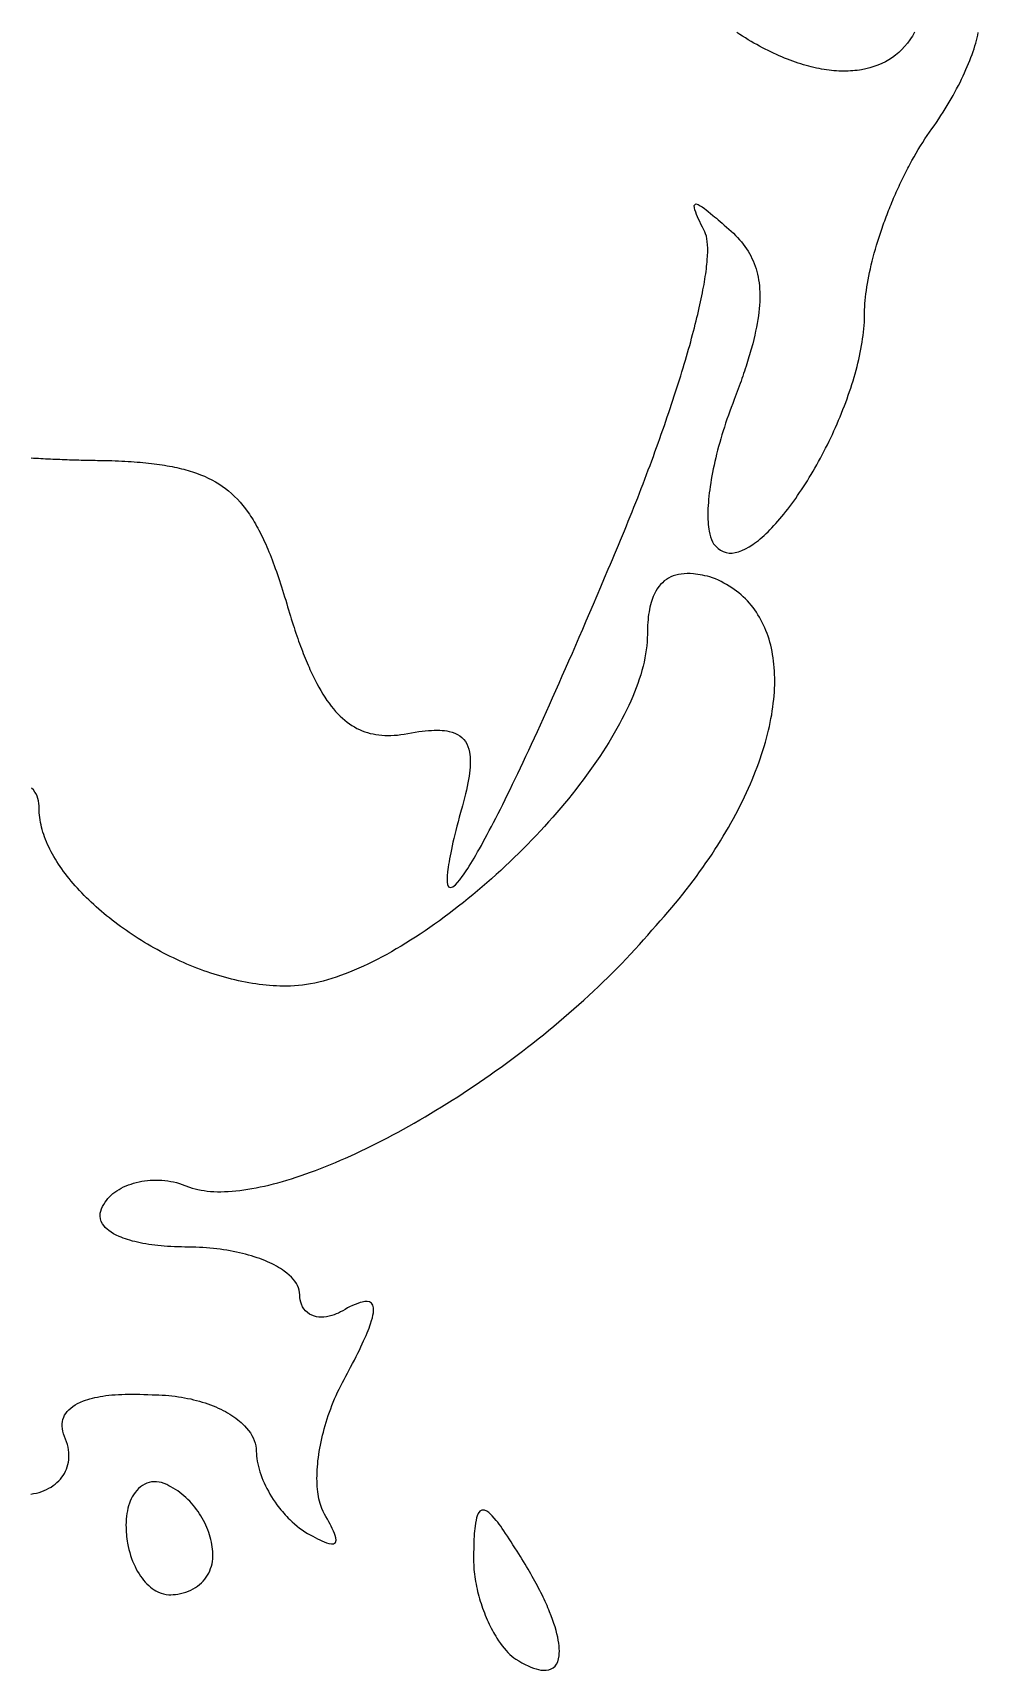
# Model space of a CAD drawing. Header units: metres. Extents: x 11 to 1970, y 60 to 2209.
# Drawn here: x 968.5 to 1186.2, y 1052.6 to 1429.4 of the extents above; entities that cross this region are included whole.
import ezdxf

# ---------------------------------------------------------------- set-up
doc = ezdxf.new("R2010")
doc.units = ezdxf.units.M

msp = doc.modelspace()

# ---------------------------------------------------------------- linework, layer by layer
for points in [[(968.183366, 1331.581526), (968.733824, 1331.548864), (969.284738, 1331.517018), (969.836, 1331.486), (970.387502, 1331.455822), (970.939136, 1331.426496), (971.490794, 1331.398034), (972.042368, 1331.370448), (972.59375, 1331.34375), (973.144832, 1331.317952), (973.695506, 1331.293066), (974.245664, 1331.269104), (974.795198, 1331.246078), (975.344, 1331.224), (975.891962, 1331.202882), (976.438976, 1331.182736), (976.984934, 1331.163574), (977.529728, 1331.145408), (978.07325, 1331.12825), (978.615392, 1331.112112), (979.156046, 1331.097006), (979.695104, 1331.082944), (980.232458, 1331.069938), (980.768, 1331.058), (981.301622, 1331.047142), (981.833216, 1331.037376), (982.362674, 1331.028714), (982.889888, 1331.021168), (983.41475, 1331.01475), (983.937152, 1331.009472), (984.456986, 1331.005346), (984.974144, 1331.002384), (985.488518, 1331.000598), (986, 1331), (986.77432, 1330.968782), (987.53736, 1330.935056), (988.28924, 1330.898714), (989.03008, 1330.859648), (989.76, 1330.81775), (990.47912, 1330.772912), (991.18756, 1330.725026), (991.88544, 1330.673984), (992.57288, 1330.619678), (993.25, 1330.562), (993.91692, 1330.500842), (994.57376, 1330.436096), (995.22064, 1330.367654), (995.85768, 1330.295408), (996.485, 1330.21925), (997.10272, 1330.139072), (997.71096, 1330.054766), (998.30984, 1329.966224), (998.89948, 1329.873338), (999.48, 1329.776), (1000.05152, 1329.674102), (1000.61416, 1329.567536), (1001.16804, 1329.456194), (1001.71328, 1329.339968), (1002.25, 1329.21875), (1002.77832, 1329.092432), (1003.29836, 1328.960906), (1003.81024, 1328.824064), (1004.31408, 1328.681798), (1004.81, 1328.534), (1005.29812, 1328.380562), (1005.77856, 1328.221376), (1006.25144, 1328.056334), (1007.175, 1327.70825), (1008.06976, 1327.335446), (1008.93668, 1326.937058), (1009.77672, 1326.512222), (1010.59084, 1326.060074), (1011.38, 1325.57975), (1012.14516, 1325.070386), (1012.88728, 1324.531118), (1013.60732, 1323.961082), (1014.30624, 1323.359414), (1014.985, 1322.72525), (1015.64456, 1322.057726), (1016.28588, 1321.355978), (1016.90992, 1320.619142), (1017.51764, 1319.846354), (1018.11, 1319.03675), (1018.40072, 1318.617872), (1018.68796, 1318.189466), (1018.97184, 1317.751424), (1019.25248, 1317.303638), (1019.53, 1316.846), (1019.80452, 1316.378402), (1020.07616, 1315.900736), (1020.34504, 1315.412894), (1020.61128, 1314.914768), (1020.875, 1314.40625), (1021.13632, 1313.887232), (1021.39536, 1313.357606), (1021.65224, 1312.817264), (1021.90708, 1312.266098), (1022.16, 1311.704), (1022.41112, 1311.130862), (1022.66056, 1310.546576), (1022.90844, 1309.951034), (1023.15488, 1309.344128), (1023.4, 1308.72575), (1023.64392, 1308.095792), (1023.88676, 1307.454146), (1024.12864, 1306.800704), (1024.36968, 1306.135358), (1024.61, 1305.458), (1024.84972, 1304.768522), (1025.08896, 1304.066816), (1025.32784, 1303.352774), (1025.56648, 1302.626288), (1025.805, 1301.88725), (1026.04352, 1301.135552), (1026.28216, 1300.371086), (1026.52104, 1299.593744), (1026.76028, 1298.803418), (1027, 1298), (1027.210006, 1297.284794), (1027.420048, 1296.579152), (1027.630162, 1295.883038), (1027.840384, 1295.196416), (1028.05075, 1294.51925), (1028.261296, 1293.851504), (1028.472058, 1293.193142), (1028.683072, 1292.544128), (1028.894374, 1291.904426), (1029.106, 1291.274), (1029.317986, 1290.652814), (1029.530368, 1290.040832), (1029.743182, 1289.438018), (1029.956464, 1288.844336), (1030.17025, 1288.25975), (1030.384576, 1287.684224), (1030.599478, 1287.117722), (1030.814992, 1286.560208), (1031.031154, 1286.011646), (1031.248, 1285.472), (1031.465566, 1284.941234), (1031.683888, 1284.419312), (1031.903002, 1283.906198), (1032.122944, 1283.401856), (1032.34375, 1282.90625), (1032.565456, 1282.419344), (1032.788098, 1281.941102), (1033.011712, 1281.471488), (1033.236334, 1281.010466), (1033.462, 1280.558), (1033.916608, 1279.678592), (1034.375824, 1278.832976), (1034.839936, 1278.020864), (1035.309232, 1277.241968), (1035.784, 1276.496), (1036.264528, 1275.782672), (1036.751104, 1275.101696), (1037.244016, 1274.452784), (1037.743552, 1273.835648), (1038.25, 1273.25), (1038.763648, 1272.695552), (1039.284784, 1272.172016), (1039.813696, 1271.679104), (1040.350672, 1271.216528), (1040.896, 1270.784), (1041.449968, 1270.381232), (1042.012864, 1270.007936), (1042.584976, 1269.663824), (1043.166592, 1269.348608), (1043.758, 1269.062), (1044.359488, 1268.803712), (1044.971344, 1268.573456), (1045.593856, 1268.370944), (1046.227312, 1268.195888), (1046.872, 1268.048), (1047.528208, 1267.926992), (1048.196224, 1267.832576), (1048.876336, 1267.764464), (1049.568832, 1267.722368), (1050.274, 1267.706), (1050.992128, 1267.715072), (1051.723504, 1267.749296), (1052.468416, 1267.808384), (1053.227152, 1267.892048), (1054, 1268), (1054.885632, 1268.171552), (1055.742656, 1268.326016), (1056.571264, 1268.463104), (1057.371648, 1268.582528), (1058.144, 1268.684), (1058.888512, 1268.767232), (1059.605376, 1268.831936), (1060.294784, 1268.877824), (1060.956928, 1268.904608), (1061.592, 1268.912), (1062.200192, 1268.899712), (1062.781696, 1268.867456), (1063.336704, 1268.814944), (1063.865408, 1268.741888), (1064.368, 1268.648), (1065.073348, 1268.467478), (1065.721024, 1268.238464), (1066.311676, 1267.959986), (1066.845952, 1267.631072), (1067.3245, 1267.25075), (1067.747968, 1266.818048), (1068.117004, 1266.331994), (1068.432256, 1265.791616), (1068.694372, 1265.195942), (1068.904, 1264.544), (1069.061788, 1263.834818), (1069.1385, 1263.32975), (1069.192652, 1262.798522), (1069.224436, 1262.240846), (1069.234044, 1261.656434), (1069.221668, 1261.044998), (1069.1875, 1260.40625), (1069.131732, 1259.739902), (1069.054556, 1259.045666), (1068.956164, 1258.323254), (1068.836748, 1257.572378), (1068.6965, 1256.79275), (1068.535612, 1255.984082), (1068.354276, 1255.146086), (1068.152684, 1254.278474), (1067.931028, 1253.380958), (1067.6895, 1252.45325), (1067.428292, 1251.495062), (1067.290368, 1251.004448), (1067.147596, 1250.506106), (1067, 1250), (1066.707489, 1248.908284), (1066.429912, 1247.853072), (1066.167203, 1246.834268), (1065.919296, 1245.851776), (1065.686125, 1244.9055), (1065.467624, 1243.995344), (1065.263727, 1243.121212), (1065.074368, 1242.283008), (1064.899481, 1241.480636), (1064.739, 1240.714), (1064.592859, 1239.983004), (1064.460992, 1239.287552), (1064.343333, 1238.627548), (1064.239816, 1238.002896), (1064.150375, 1237.4135), (1064.074944, 1236.859264), (1064.013457, 1236.340092), (1063.932051, 1235.406556), (1063.905629, 1234.612124), (1063.933663, 1233.956028), (1064.015625, 1233.4375), (1064.238528, 1232.915968), (1064.719552, 1232.694912), (1065.215875, 1232.8815), (1065.826408, 1233.367248), (1066.296, 1233.856), (1066.815032, 1234.475792), (1067.382976, 1235.225856), (1067.685125, 1235.6495), (1067.999304, 1236.105424), (1068.325447, 1236.593532), (1068.663488, 1237.113728), (1069.013361, 1237.665916), (1069.375, 1238.25), (1069.748339, 1238.865884), (1070.133312, 1239.513472), (1070.529853, 1240.192668), (1070.937896, 1240.903376), (1071.357375, 1241.6455), (1071.788224, 1242.418944), (1072.230377, 1243.223612), (1072.683768, 1244.059408), (1073.148331, 1244.926236), (1073.624, 1245.824), (1074.110709, 1246.752604), (1074.608392, 1247.711952), (1075.116983, 1248.701948), (1075.636416, 1249.722496), (1076.166625, 1250.7735), (1076.707544, 1251.854864), (1077.259107, 1252.966492), (1077.821248, 1254.108288), (1078.393901, 1255.280156), (1078.977, 1256.482), (1079.570479, 1257.713724), (1080.174272, 1258.975232), (1080.788313, 1260.266428), (1081.412536, 1261.587216), (1082.046875, 1262.9375), (1082.691264, 1264.317184), (1083.345637, 1265.726172), (1084.009928, 1267.164368), (1084.684071, 1268.631676), (1085.368, 1270.128), (1086.061649, 1271.653244), (1086.764952, 1273.207312), (1087.477843, 1274.790108), (1088.200256, 1276.401536), (1088.932125, 1278.0415), (1089.673384, 1279.709904), (1090.423967, 1281.406652), (1091.183808, 1283.131648), (1091.952841, 1284.884796), (1092.731, 1286.666), (1093.518219, 1288.475164), (1094.314432, 1290.312192), (1095.119573, 1292.176988), (1095.933576, 1294.069456), (1096.756375, 1295.9895), (1097.587904, 1297.937024), (1098.428097, 1299.911932), (1099.276888, 1301.914128), (1100.134211, 1303.943516), (1101, 1306), (1101.478192, 1307.109373), (1101.952736, 1308.217384), (1102.423584, 1309.323871), (1102.890688, 1310.428672), (1103.354, 1311.531625), (1103.813472, 1312.632568), (1104.269056, 1313.731339), (1104.720704, 1314.827776), (1105.168368, 1315.921717), (1105.612, 1317.013), (1106.051552, 1318.101463), (1106.486976, 1319.186944), (1106.918224, 1320.269281), (1107.345248, 1321.348312), (1107.768, 1322.423875), (1108.186432, 1323.495808), (1108.600496, 1324.563949), (1109.010144, 1325.628136), (1109.415328, 1326.688207), (1109.816, 1327.744), (1110.212112, 1328.795353), (1110.603616, 1329.842104), (1110.990464, 1330.884091), (1111.372608, 1331.921152), (1111.75, 1332.953125), (1112.122592, 1333.979848), (1112.490336, 1335.001159), (1112.853184, 1336.016896), (1113.211088, 1337.026897), (1113.564, 1338.031), (1113.911872, 1339.029043), (1114.254656, 1340.020864), (1114.592304, 1341.006301), (1114.924768, 1341.985192), (1115.252, 1342.957375), (1115.573952, 1343.922688), (1115.890576, 1344.880969), (1116.201824, 1345.832056), (1116.507648, 1346.775787), (1116.808, 1347.712), (1117.102832, 1348.640533), (1117.392096, 1349.561224), (1117.675744, 1350.473911), (1117.953728, 1351.378432), (1118.226, 1352.274625), (1118.492512, 1353.162328), (1118.753216, 1354.041379), (1119.008064, 1354.911616), (1119.257008, 1355.772877), (1119.5, 1356.625), (1119.736992, 1357.467823), (1119.967936, 1358.301184), (1120.192784, 1359.124921), (1120.411488, 1359.938872), (1120.624, 1360.742875), (1120.830272, 1361.536768), (1121.030256, 1362.320389), (1121.223904, 1363.093576), (1121.411168, 1363.856167), (1121.592, 1364.608), (1121.766352, 1365.348913), (1121.934176, 1366.078744), (1122.095424, 1366.797331), (1122.250048, 1367.504512), (1122.398, 1368.200125), (1122.539232, 1368.884008), (1122.673696, 1369.555999), (1122.801344, 1370.215936), (1122.922128, 1370.863657), (1123.036, 1371.499), (1123.142912, 1372.121803), (1123.242816, 1372.731904), (1123.335664, 1373.329141), (1123.421408, 1373.913352), (1123.5, 1374.484375), (1123.571392, 1375.042048), (1123.635536, 1375.586209), (1123.692384, 1376.116696), (1123.741888, 1376.633347), (1123.784, 1377.136), (1123.845856, 1378.098664), (1123.877568, 1379.003392), (1123.878752, 1379.848888), (1123.849024, 1380.633856), (1123.788, 1381.357), (1123.695296, 1382.017024), (1123.570528, 1382.612632), (1123.413312, 1383.142528), (1123.223264, 1383.605416), (1122.881503, 1384.2376), (1122.653581, 1384.6984), (1122.334648, 1385.3536), (1122.043687, 1385.9656), (1121.781184, 1386.5344), (1121.547625, 1387.06), (1121.343496, 1387.5424), (1121.117944, 1388.1184), (1120.946728, 1388.6176), (1120.810873, 1389.1336), (1120.770616, 1389.6544), (1121.179453, 1389.9976), (1121.671336, 1389.8464), (1122.143641, 1389.5944), (1122.595789, 1389.3064), (1123.115233, 1388.9416), (1123.549672, 1388.6176), (1124.023099, 1388.2504), (1124.536, 1387.84), (1125.088861, 1387.3864), (1125.479875, 1387.06), (1125.889009, 1386.7144), (1126.316407, 1386.3496), (1126.762213, 1385.9656), (1127.226571, 1385.5624), (1127.709625, 1385.14), (1128.211519, 1384.6984), (1128.732397, 1384.2376), (1129.267301, 1383.759391), (1129.785727, 1383.274357), (1130.282625, 1382.783875), (1130.758043, 1382.287513), (1131.212029, 1381.784839), (1131.644631, 1381.275421), (1132.055897, 1380.758827), (1132.445875, 1380.234625), (1132.814613, 1379.702383), (1133.162159, 1379.161669), (1133.488561, 1378.612051), (1133.793867, 1378.053097), (1134.078125, 1377.484375), (1134.341383, 1376.905453), (1134.583689, 1376.315899), (1134.805091, 1375.715281), (1135.005637, 1375.103167), (1135.185375, 1374.479125), (1135.344353, 1373.842723), (1135.482619, 1373.193529), (1135.600221, 1372.531111), (1135.697207, 1371.855037), (1135.773625, 1371.164875), (1135.829523, 1370.460193), (1135.864949, 1369.740559), (1135.879951, 1369.005541), (1135.874577, 1368.254707), (1135.848875, 1367.487625), (1135.802893, 1366.703863), (1135.736679, 1365.902989), (1135.650281, 1365.084571), (1135.543747, 1364.248177), (1135.417125, 1363.393375), (1135.270463, 1362.519733), (1135.103809, 1361.626819), (1134.917211, 1360.714201), (1134.710717, 1359.781447), (1134.484375, 1358.828125), (1134.238233, 1357.853803), (1134.107752, 1357.358632), (1133.972339, 1356.858049), (1133.832, 1356.352), (1133.686741, 1355.840431), (1133.536568, 1355.323288), (1133.381487, 1354.800517), (1133.221504, 1354.272064), (1133.056625, 1353.737875), (1132.886856, 1353.197896), (1132.712203, 1352.652073), (1132.532672, 1352.100352), (1132.348269, 1351.542679), (1132.159, 1350.979), (1131.964871, 1350.409261), (1131.765888, 1349.833408), (1131.562057, 1349.251387), (1131.353384, 1348.663144), (1131.139875, 1348.068625), (1130.921536, 1347.467776), (1130.698373, 1346.860543), (1130.470392, 1346.246872), (1130.237599, 1345.626709), (1130, 1345), (1129.644816, 1344.098912), (1129.299328, 1343.196096), (1128.963632, 1342.292224), (1128.637824, 1341.387968), (1128.322, 1340.484), (1128.016256, 1339.580992), (1127.720688, 1338.679616), (1127.435392, 1337.780544), (1127.160464, 1336.884448), (1126.896, 1335.992), (1126.642096, 1335.103872), (1126.398848, 1334.220736), (1126.166352, 1333.343264), (1125.944704, 1332.472128), (1125.734, 1331.608), (1125.534336, 1330.751552), (1125.345808, 1329.903456), (1125.168512, 1329.064384), (1125.002544, 1328.235008), (1124.848, 1327.416), (1124.704976, 1326.608032), (1124.573568, 1325.811776), (1124.453872, 1325.027904), (1124.345984, 1324.257088), (1124.25, 1323.5), (1124.166016, 1322.757312), (1124.094128, 1322.029696), (1124.034432, 1321.317824), (1123.987024, 1320.622368), (1123.952, 1319.944), (1123.929456, 1319.283392), (1123.919488, 1318.641216), (1123.922192, 1318.018144), (1123.937664, 1317.414848), (1123.966, 1316.832), (1124.007296, 1316.270272), (1124.061648, 1315.730336), (1124.129152, 1315.212864), (1124.209904, 1314.718528), (1124.356082, 1314.021874), (1124.532608, 1313.381056), (1124.739806, 1312.798342), (1124.978, 1312.276), (1125.247514, 1311.816298), (1125.656146, 1311.304722), (1126.274759, 1310.744337), (1126.852093, 1310.317899), (1127.464875, 1310.002125), (1128.111137, 1309.793991), (1128.788911, 1309.690473), (1129.496229, 1309.688547), (1130.231123, 1309.785189), (1130.991625, 1309.977375), (1131.775767, 1310.262081), (1132.581581, 1310.636283), (1133.407099, 1311.096957), (1134.250353, 1311.641079), (1134.678016, 1311.943488), (1135.109375, 1312.265625), (1135.544184, 1312.607112), (1135.982197, 1312.967571), (1136.423168, 1313.346624), (1136.866851, 1313.743893), (1137.313, 1314.159), (1137.761369, 1314.591567), (1138.211712, 1315.041216), (1138.663783, 1315.507569), (1139.117336, 1315.990248), (1139.572125, 1316.488875), (1140.027904, 1317.003072), (1140.484427, 1317.532461), (1140.941448, 1318.076664), (1141.398721, 1318.635303), (1141.856, 1319.208), (1142.313039, 1319.794377), (1142.769592, 1320.394056), (1143.225413, 1321.006659), (1143.680256, 1321.631808), (1144.133875, 1322.269125), (1144.586024, 1322.918232), (1145.036457, 1323.578751), (1145.484928, 1324.250304), (1145.931191, 1324.932513), (1146.375, 1325.625), (1146.816109, 1326.327387), (1147.254272, 1327.039296), (1147.689243, 1327.760349), (1148.120776, 1328.490168), (1148.548625, 1329.228375), (1148.972544, 1329.974592), (1149.392287, 1330.728441), (1149.807608, 1331.489544), (1150.218261, 1332.257523), (1150.624, 1333.032), (1151.024579, 1333.812597), (1151.419752, 1334.598936), (1151.809273, 1335.390639), (1152.192896, 1336.187328), (1152.570375, 1336.988625), (1152.941464, 1337.794152), (1153.305917, 1338.603531), (1153.663488, 1339.416384), (1154.013931, 1340.232333), (1154.357, 1341.051), (1154.692449, 1341.872007), (1155.020032, 1342.694976), (1155.339503, 1343.519529), (1155.650616, 1344.345288), (1155.953125, 1345.171875), (1156.246784, 1345.998912), (1156.531347, 1346.826021), (1156.806568, 1347.652824), (1157.072201, 1348.478943), (1157.328, 1349.304), (1157.573719, 1350.127617), (1157.809112, 1350.949416), (1158.033933, 1351.769019), (1158.247936, 1352.586048), (1158.450875, 1353.400125), (1158.642504, 1354.210872), (1158.822577, 1355.017911), (1158.990848, 1355.820864), (1159.147071, 1356.619353), (1159.291, 1357.413), (1159.422389, 1358.201427), (1159.540992, 1358.984256), (1159.646563, 1359.761109), (1159.738856, 1360.531608), (1159.817625, 1361.295375), (1159.882624, 1362.052032), (1159.933607, 1362.801201), (1159.970328, 1363.542504), (1159.992541, 1364.275563), (1160, 1365), (1160.00836, 1365.670664), (1160.03328, 1366.362112), (1160.07452, 1367.073528), (1160.13184, 1367.804096), (1160.205, 1368.553), (1160.29376, 1369.319424), (1160.39788, 1370.102552), (1160.51712, 1370.901568), (1160.65124, 1371.715656), (1160.8, 1372.544), (1160.96316, 1373.385784), (1161.14048, 1374.240192), (1161.33172, 1375.106408), (1161.53664, 1375.983616), (1161.755, 1376.871), (1161.98656, 1377.767744), (1162.23108, 1378.673032), (1162.48832, 1379.586048), (1162.75804, 1380.505976), (1163.04, 1381.432), (1163.33396, 1382.363304), (1163.63968, 1383.299072), (1163.95692, 1384.238488), (1164.28544, 1385.180736), (1164.453855, 1385.652667), (1164.625, 1386.125), (1164.798845, 1386.597633), (1164.97536, 1387.070464), (1165.154515, 1387.543391), (1165.33628, 1388.016312), (1165.520625, 1388.489125), (1165.70752, 1388.961728), (1165.896935, 1389.434019), (1166.08884, 1389.905896), (1166.283205, 1390.377257), (1166.48, 1390.848), (1166.679195, 1391.318023), (1166.88076, 1391.787224), (1167.084665, 1392.255501), (1167.29088, 1392.722752), (1167.499375, 1393.188875), (1167.71012, 1393.653768), (1167.923085, 1394.117329), (1168.13824, 1394.579456), (1168.355555, 1395.040047), (1168.575, 1395.499), (1168.796545, 1395.956213), (1169.02016, 1396.411584), (1169.245815, 1396.865011), (1169.47348, 1397.316392), (1169.703125, 1397.765625), (1169.93472, 1398.212608), (1170.168235, 1398.657239), (1170.40364, 1399.099416), (1170.88, 1399.976), (1171.36356, 1400.841544), (1171.85408, 1401.695232), (1172.35132, 1402.536248), (1172.85504, 1403.363776), (1173.365, 1404.177), (1173.88096, 1404.975104), (1174.40268, 1405.757272), (1174.92992, 1406.522688), (1175.46244, 1407.270536), (1176, 1408), (1176.533976, 1408.779928), (1177.055808, 1409.559424), (1177.565352, 1410.338056), (1178.062464, 1411.115392), (1178.547, 1411.891), (1179.018816, 1412.664448), (1179.477768, 1413.435304), (1179.923712, 1414.203136), (1180.356504, 1414.967512), (1180.776, 1415.728), (1181.182056, 1416.484168), (1181.574528, 1417.235584), (1181.953272, 1417.981816), (1182.318144, 1418.722432), (1182.669, 1419.457), (1183.005696, 1420.185088), (1183.328088, 1420.906264), (1183.636032, 1421.620096), (1183.929384, 1422.326152), (1184.208, 1423.024), (1184.471736, 1423.713208), (1184.720448, 1424.393344), (1184.953992, 1425.063976), (1185.172224, 1425.724672), (1185.375, 1426.375), (1185.562176, 1427.014528), (1185.733608, 1427.642824), (1185.889152, 1428.259456), (1186.028664, 1428.863992), (1186.152, 1429.456)], [(1171.496274, 1429.512971), (1171.242816, 1429.062464), (1170.980022, 1428.623813), (1170.708, 1428.197), (1170.426858, 1427.782007), (1169.837646, 1426.987409), (1169.21325, 1426.239875), (1168.554534, 1425.539261), (1167.862362, 1424.885423), (1167.137598, 1424.278217), (1166.381106, 1423.717499), (1165.59375, 1423.203125), (1164.776394, 1422.734951), (1163.929902, 1422.312833), (1163.055138, 1421.936627), (1162.152966, 1421.606189), (1161.22425, 1421.321375), (1160.269854, 1421.082041), (1159.290642, 1420.888043), (1158.792, 1420.808), (1158.287478, 1420.739237), (1157.777184, 1420.681736), (1157.261226, 1420.635479), (1156.739712, 1420.600448), (1156.21275, 1420.576625), (1155.680448, 1420.563992), (1155.142914, 1420.562531), (1154.600256, 1420.572224), (1154.052582, 1420.593053), (1153.5, 1420.625), (1152.942618, 1420.668047), (1152.380544, 1420.722176), (1151.813886, 1420.787369), (1151.242752, 1420.863608), (1150.66725, 1420.950875), (1150.087488, 1421.049152), (1149.503574, 1421.158421), (1148.915616, 1421.278664), (1148.323722, 1421.409863), (1147.728, 1421.552), (1147.128558, 1421.705057), (1146.525504, 1421.869016), (1145.918946, 1422.043859), (1145.308992, 1422.229568), (1144.69575, 1422.426125), (1144.079328, 1422.633512), (1143.459834, 1422.851711), (1142.837376, 1423.080704), (1142.212062, 1423.320473), (1141.584, 1423.571), (1140.953298, 1423.832267), (1140.320064, 1424.104256), (1139.684406, 1424.386949), (1139.046432, 1424.680328), (1138.40625, 1424.984375), (1137.763968, 1425.299072), (1137.119694, 1425.624401), (1136.473536, 1425.960344), (1135.825602, 1426.306883), (1135.176, 1426.664), (1134.524838, 1427.031677), (1133.872224, 1427.409896), (1133.218266, 1427.798639), (1132.563072, 1428.197888), (1131.90675, 1428.607625), (1131.249408, 1429.027832), (1130.591154, 1429.458491)], [(968.083455, 1093.142155), (968.74176, 1093.25056), (969.380625, 1093.388125), (969.99924, 1093.55404), (970.596795, 1093.747495), (971.17248, 1093.96768), (971.725485, 1094.213785), (972.255, 1094.485), (972.760215, 1094.780515), (973.24032, 1095.09952), (973.694505, 1095.441205), (974.12196, 1095.80476), (974.521875, 1096.189375), (974.89344, 1096.59424), (975.235845, 1097.018545), (975.54828, 1097.46148), (975.829935, 1097.922235), (976.08, 1098.4), (976.297665, 1098.893965), (976.48212, 1099.40332), (976.632555, 1099.927255), (976.74816, 1100.46496), (976.828125, 1101.015625), (976.87164, 1101.57844), (976.877895, 1102.152595), (976.84608, 1102.73728), (976.775385, 1103.331685), (976.665, 1103.935), (976.514115, 1104.546415), (976.32192, 1105.16512), (976.087605, 1105.790305), (975.831992, 1106.416384), (975.624875, 1107.02725), (975.471488, 1107.621376), (975.371669, 1108.198438), (975.325256, 1108.758112), (975.332087, 1109.300074), (975.392, 1109.824), (975.504833, 1110.329566), (975.670424, 1110.816448), (975.888611, 1111.284322), (976.159232, 1111.732864), (976.482125, 1112.16175), (976.857128, 1112.570656), (977.284079, 1112.959258), (977.762816, 1113.327232), (978.293177, 1113.674254), (978.875, 1114), (979.508123, 1114.304146), (980.192384, 1114.586368), (980.676888, 1114.762176), (981.184, 1114.928), (981.713672, 1115.083744), (982.265856, 1115.229312), (982.840504, 1115.364608), (983.437568, 1115.489536), (984.057, 1115.604), (984.698752, 1115.707904), (985.362776, 1115.801152), (986.049024, 1115.883648), (986.757448, 1115.955296), (987.488, 1116.016), (988.240632, 1116.065664), (989.015296, 1116.104192), (989.811944, 1116.131488), (990.630528, 1116.147456), (991.471, 1116.152), (992.333312, 1116.145024), (993.217416, 1116.126432), (994.123264, 1116.096128), (995.050808, 1116.054016), (996, 1116), (996.777528, 1115.99284), (997.549824, 1115.97152), (998.316456, 1115.93628), (999.076992, 1115.88736), (999.831, 1115.825), (1000.578048, 1115.74944), (1001.317704, 1115.66092), (1002.049536, 1115.55968), (1002.773112, 1115.44596), (1003.488, 1115.32), (1004.193768, 1115.18204), (1004.889984, 1115.03232), (1005.576216, 1114.87108), (1006.252032, 1114.69856), (1006.917, 1114.515), (1007.570688, 1114.32064), (1008.212664, 1114.11572), (1008.842496, 1113.90048), (1009.459752, 1113.67516), (1010.064, 1113.44), (1010.654808, 1113.19524), (1011.231744, 1112.94112), (1011.794376, 1112.67788), (1012.342272, 1112.40576), (1012.875, 1112.125), (1013.392128, 1111.83584), (1013.893224, 1111.53852), (1014.377856, 1111.23328), (1014.845592, 1110.92036), (1015.296, 1110.6), (1015.728648, 1110.27244), (1016.143104, 1109.93792), (1016.538936, 1109.59668), (1016.915712, 1109.24896), (1017.273, 1108.895), (1017.771447, 1108.352885), (1018.223616, 1107.79808), (1018.628049, 1107.231395), (1018.983288, 1106.65364), (1019.287875, 1106.065625), (1019.540352, 1105.46816), (1019.739261, 1104.862055), (1019.883144, 1104.24812), (1019.970543, 1103.627165), (1020, 1103), (1020.013419, 1102.452116), (1020.053352, 1101.889328), (1020.119313, 1101.312932), (1020.210816, 1100.724224), (1020.327375, 1100.1245), (1020.468504, 1099.515056), (1020.633717, 1098.897188), (1020.822528, 1098.272192), (1021.034451, 1097.641364), (1021.269, 1097.006), (1021.525689, 1096.367396), (1021.804032, 1095.726848), (1022.103543, 1095.085652), (1022.423736, 1094.445104), (1022.764125, 1093.8065), (1023.124224, 1093.171136), (1023.503547, 1092.540308), (1023.901608, 1091.915312), (1024.317921, 1091.297444), (1024.752, 1090.688), (1025.051016, 1090.287024), (1025.357568, 1089.890752), (1025.671512, 1089.499568), (1025.992704, 1089.113856), (1026.321, 1088.734), (1026.656256, 1088.360384), (1026.998328, 1087.993392), (1027.347072, 1087.633408), (1027.702344, 1087.280816), (1028.247177, 1086.766628), (1028.805888, 1086.271232), (1029.377991, 1085.795924), (1029.963, 1085.342), (1030.560429, 1084.910756), (1031.169792, 1084.503488), (1031.790603, 1084.121492), (1032.412808, 1083.766008), (1033.005125, 1083.437625), (1033.565312, 1083.136512), (1034.093531, 1082.862831), (1034.589944, 1082.616744), (1035.054713, 1082.398413), (1035.625461, 1082.150761), (1036.140625, 1081.953125), (1036.707, 1081.777), (1037.273856, 1081.670656), (1037.781307, 1081.693007), (1038.222677, 1082.002377), (1038.339128, 1082.564328), (1038.271232, 1083.090432), (1038.126817, 1083.622517), (1037.954333, 1084.110033), (1037.731641, 1084.652941), (1037.459125, 1085.251625), (1037.222272, 1085.737472), (1036.957771, 1086.255071), (1036.665784, 1086.804584), (1036.346473, 1087.386173), (1036, 1088), (1035.656173, 1088.563976), (1035.344584, 1089.174608), (1035.065071, 1089.829952), (1034.817472, 1090.528064), (1034.670056, 1091.016272), (1034.536704, 1091.522048), (1034.417368, 1092.044816), (1034.312, 1092.584), (1034.220552, 1093.139024), (1034.142976, 1093.709312), (1034.079224, 1094.294288), (1034.029248, 1094.893376), (1033.993, 1095.506), (1033.970432, 1096.131584), (1033.961496, 1096.769552), (1033.966144, 1097.419328), (1033.984328, 1098.080336), (1034.016, 1098.752), (1034.061112, 1099.433744), (1034.119616, 1100.124992), (1034.191464, 1100.825168), (1034.276608, 1101.533696), (1034.375, 1102.25), (1034.486592, 1102.973504), (1034.611336, 1103.703632), (1034.749184, 1104.439808), (1034.900088, 1105.181456), (1035.064, 1105.928), (1035.240872, 1106.678864), (1035.430656, 1107.433472), (1035.633304, 1108.191248), (1035.848768, 1108.951616), (1036.077, 1109.714), (1036.317952, 1110.477824), (1036.571576, 1111.242512), (1036.837824, 1112.007488), (1037.116648, 1112.772176), (1037.408, 1113.536), (1037.711832, 1114.298384), (1038.028096, 1115.058752), (1038.356744, 1115.816528), (1038.697728, 1116.571136), (1039.051, 1117.322), (1039.416512, 1118.068544), (1039.794216, 1118.810192), (1040.184064, 1119.546368), (1040.586008, 1120.276496), (1041, 1121), (1041.2376, 1121.446703), (1041.6984, 1122.320381), (1042.14, 1123.167875), (1042.5624, 1123.989329), (1042.9656, 1124.784887), (1043.3496, 1125.554693), (1043.7144, 1126.298891), (1044.06, 1127.017625), (1044.3864, 1127.711039), (1044.6936, 1128.379277), (1044.9816, 1129.022483), (1045.2504, 1129.640801), (1045.5, 1130.234375), (1045.7304, 1130.803349), (1045.9416, 1131.347867), (1046.1336, 1131.868073), (1046.3064, 1132.364111), (1046.5296, 1133.063168), (1046.7096, 1133.708657), (1046.8464, 1134.301064), (1046.94, 1134.840875), (1046.9976, 1135.479647), (1046.9784, 1136.026931), (1046.8464, 1136.584136), (1046.5296, 1137.069632), (1046.04, 1137.359), (1045.5, 1137.453125), (1044.9816, 1137.433817), (1044.3864, 1137.331661), (1043.8896, 1137.201368), (1043.3496, 1137.025607), (1042.7664, 1136.804864), (1042.14, 1136.539625), (1041.4704, 1136.230376), (1041, 1136), (1040.462808, 1135.656119), (1039.931664, 1135.344152), (1039.407216, 1135.063613), (1038.890112, 1134.814016), (1038.381, 1134.594875), (1037.880528, 1134.405704), (1037.389344, 1134.246017), (1036.75, 1134.078125), (1036.129856, 1133.960633), (1035.530448, 1133.892389), (1034.953312, 1133.872241), (1034.399984, 1133.899037), (1033.872, 1133.971625), (1033.370896, 1134.088853), (1032.784656, 1134.296408), (1032.245816, 1134.569663), (1031.757376, 1134.906368), (1031.322336, 1135.304273), (1030.943696, 1135.761128), (1030.624456, 1136.274683), (1030.367616, 1136.842688), (1030.209088, 1137.334784), (1030.093952, 1137.859136), (1030.023744, 1138.414592), (1030, 1139), (1029.96787, 1139.537192), (1029.87256, 1140.068336), (1029.71569, 1140.592784), (1029.49888, 1141.109888), (1029.22375, 1141.619), (1028.89192, 1142.119472), (1028.50501, 1142.610656), (1028.06464, 1143.091904), (1027.57243, 1143.562568), (1027.03, 1144.022), (1026.43897, 1144.469552), (1026.01875, 1144.761), (1025.57813, 1145.046688), (1025.11759, 1145.326424), (1024.63761, 1145.600016), (1024.13867, 1145.867272), (1023.62125, 1146.128), (1023.08583, 1146.382008), (1022.53289, 1146.629104), (1021.96291, 1146.869096), (1021.37637, 1147.101792), (1020.77375, 1147.327), (1020.15553, 1147.544528), (1019.52219, 1147.754184), (1018.87421, 1147.955776), (1018.21207, 1148.149112), (1017.53625, 1148.334), (1016.84723, 1148.510248), (1016.14549, 1148.677664), (1015.43151, 1148.836056), (1014.70577, 1148.985232), (1013.96875, 1149.125), (1013.22093, 1149.255168), (1012.46279, 1149.375544), (1011.69481, 1149.485936), (1010.91747, 1149.586152), (1010.13125, 1149.676), (1009.33663, 1149.755288), (1008.53409, 1149.823824), (1007.72411, 1149.881416), (1006.90717, 1149.927872), (1006.08375, 1149.963), (1005.25433, 1149.986608), (1004.41939, 1149.998504), (1003.581508, 1150.001198), (1002.753716, 1150.010746), (1001.9385, 1150.02975), (1001.136244, 1150.058114), (1000.347332, 1150.095742), (999.572148, 1150.142538), (998.811076, 1150.198406), (998.0645, 1150.26325), (997.332804, 1150.336974), (996.616372, 1150.419482), (995.915588, 1150.510678), (995.230836, 1150.610466), (994.5625, 1150.71875), (993.910964, 1150.835434), (993.276612, 1150.960422), (992.659828, 1151.093618), (992.060996, 1151.234926), (991.4805, 1151.38425), (990.918724, 1151.541494), (990.376052, 1151.706562), (989.852868, 1151.879358), (989.349556, 1152.059786), (988.8665, 1152.24775), (988.404084, 1152.443154), (987.75, 1152.75), (987.144516, 1153.073046), (986.588928, 1153.411968), (986.084532, 1153.766442), (985.632624, 1154.136144), (985.2345, 1154.52075), (984.891456, 1154.919936), (984.604788, 1155.333378), (984.3125, 1155.90625), (984.125812, 1156.503122), (984.047796, 1157.123226), (984.081524, 1157.765794), (984.182, 1158.262), (984.348356, 1158.770086), (984.581888, 1159.289728), (984.883892, 1159.820602), (985.187136, 1160.296384), (985.494, 1160.72725), (985.831104, 1161.141376), (986.197152, 1161.538438), (986.590848, 1161.918112), (987.010896, 1162.280074), (987.456, 1162.624), (987.924864, 1162.949566), (988.416192, 1163.256448), (988.928688, 1163.544322), (989.461056, 1163.812864), (990.012, 1164.06175), (990.580224, 1164.290656), (991.164432, 1164.499258), (991.763328, 1164.687232), (992.375616, 1164.854254), (993, 1165), (993.635184, 1165.124146), (994.279872, 1165.226368), (994.932768, 1165.306342), (995.592576, 1165.363744), (996.258, 1165.39825), (996.927744, 1165.409536), (997.600512, 1165.397278), (998.275008, 1165.361152), (998.949936, 1165.300834), (999.624, 1165.216), (1000.295904, 1165.106326), (1000.964352, 1164.971488), (1001.628048, 1164.811162), (1002.285696, 1164.625024), (1002.936, 1164.41275), (1003.577664, 1164.174016), (1004.611037, 1163.771667), (1005.243896, 1163.566536), (1005.898199, 1163.384409), (1006.573568, 1163.225088), (1007.269625, 1163.088375), (1007.985992, 1162.974072), (1008.722291, 1162.881981), (1009.478144, 1162.811904), (1010.253173, 1162.763643), (1011.047, 1162.737), (1011.859247, 1162.731777), (1012.689536, 1162.747776), (1013.537489, 1162.784799), (1014.402728, 1162.842648), (1015.284875, 1162.921125), (1016.183552, 1163.020032), (1017.098381, 1163.139171), (1018.028984, 1163.278344), (1018.974983, 1163.437353), (1019.936, 1163.616), (1020.911657, 1163.814087), (1021.901576, 1164.031416), (1022.905379, 1164.267789), (1023.922688, 1164.523008), (1024.953125, 1164.796875), (1025.996312, 1165.089192), (1027.051871, 1165.399761), (1028.119424, 1165.728384), (1029.198593, 1166.074863), (1030.289, 1166.439), (1031.390267, 1166.820597), (1032.502016, 1167.219456), (1033.623869, 1167.635379), (1034.755448, 1168.068168), (1035.896375, 1168.517625), (1037.046272, 1168.983552), (1038.204761, 1169.465751), (1039.371464, 1169.964024), (1040.546003, 1170.478173), (1041.728, 1171.008), (1042.917077, 1171.553307), (1044.112856, 1172.113896), (1045.314959, 1172.689569), (1046.523008, 1173.280128), (1047.736625, 1173.885375), (1048.955432, 1174.505112), (1050.179051, 1175.139141), (1051.407104, 1175.787264), (1052.639213, 1176.449283), (1053.875, 1177.125), (1055.114087, 1177.814217), (1056.356096, 1178.516736), (1057.600649, 1179.232359), (1058.847368, 1179.960888), (1060.095875, 1180.702125), (1061.345792, 1181.455872), (1062.596741, 1182.221931), (1063.848344, 1183.000104), (1065.100223, 1183.790193), (1066.352, 1184.592), (1067.603297, 1185.405327), (1068.853736, 1186.229976), (1070.102939, 1187.065749), (1071.350528, 1187.912448), (1072.596125, 1188.769875), (1073.839352, 1189.637832), (1075.079831, 1190.516121), (1076.317184, 1191.404544), (1077.551033, 1192.302903), (1078.781, 1193.211), (1080.006707, 1194.128637), (1081.227776, 1195.055616), (1082.443829, 1195.991739), (1083.654488, 1196.936808), (1084.859375, 1197.890625), (1086.058112, 1198.852992), (1087.250321, 1199.823711), (1088.435624, 1200.802584), (1089.613643, 1201.789413), (1090.784, 1202.784), (1091.946317, 1203.786147), (1093.100216, 1204.795656), (1094.245319, 1205.812329), (1095.381248, 1206.835968), (1096.507625, 1207.866375), (1097.624072, 1208.903352), (1098.730211, 1209.946701), (1099.825664, 1210.996224), (1100.910053, 1212.051723), (1101.983, 1213.113), (1103.044127, 1214.179857), (1104.093056, 1215.252096), (1105.129409, 1216.329519), (1106.152808, 1217.411928), (1107.162875, 1218.499125), (1108.159232, 1219.590912), (1109.141501, 1220.687091), (1110.109304, 1221.787464), (1111.062263, 1222.891833), (1112, 1224), (1112.922198, 1225.020869), (1113.828784, 1226.043352), (1114.719746, 1227.067263), (1115.595072, 1228.092416), (1116.45475, 1229.118625), (1117.298768, 1230.145704), (1118.127114, 1231.173467), (1118.939776, 1232.201728), (1119.736742, 1233.230301), (1120.518, 1234.259), (1121.283538, 1235.287639), (1122.033344, 1236.316032), (1122.767406, 1237.343993), (1123.485712, 1238.371336), (1124.18825, 1239.397875), (1124.875008, 1240.423424), (1125.545974, 1241.447797), (1126.201136, 1242.470808), (1126.840482, 1243.492271), (1127.464, 1244.512), (1128.071678, 1245.529809), (1128.663504, 1246.545512), (1129.239466, 1247.558923), (1129.799552, 1248.569856), (1130.34375, 1249.578125), (1130.872048, 1250.583544), (1131.384434, 1251.585927), (1131.880896, 1252.585088), (1132.361422, 1253.580841), (1132.826, 1254.573), (1133.274618, 1255.561379), (1133.707264, 1256.545792), (1134.123926, 1257.526053), (1134.524592, 1258.501976), (1134.90925, 1259.473375), (1135.277888, 1260.440064), (1135.630494, 1261.401857), (1135.967056, 1262.358568), (1136.287562, 1263.310011), (1136.592, 1264.256), (1136.880358, 1265.196349), (1137.152624, 1266.130872), (1137.408786, 1267.059383), (1137.648832, 1267.981696), (1137.87275, 1268.897625), (1138.080528, 1269.806984), (1138.272154, 1270.709587), (1138.447616, 1271.605248), (1138.606902, 1272.493781), (1138.75, 1273.375), (1138.876898, 1274.248719), (1138.987584, 1275.114752), (1139.082046, 1275.972913), (1139.160272, 1276.823016), (1139.22225, 1277.664875), (1139.267968, 1278.498304), (1139.297414, 1279.323117), (1139.310576, 1280.139128), (1139.307442, 1280.946151), (1139.288, 1281.744), (1139.252238, 1282.532489), (1139.200144, 1283.311432), (1139.131706, 1284.080643), (1139.046912, 1284.839936), (1138.94575, 1285.589125), (1138.828208, 1286.328024), (1138.694274, 1287.056447), (1138.543936, 1287.774208), (1138.377182, 1288.481121), (1138.194, 1289.177), (1137.994378, 1289.861659), (1137.778304, 1290.534912), (1137.545766, 1291.196573), (1137.296752, 1291.846456), (1137.03125, 1292.484375), (1136.749248, 1293.110144), (1136.450734, 1293.723577), (1136.135696, 1294.324488), (1135.804122, 1294.912691), (1135.456, 1295.488), (1135.091318, 1296.050229), (1134.710064, 1296.599192), (1134.312226, 1297.134703), (1133.897792, 1297.656576), (1133.46675, 1298.164625), (1133.019088, 1298.658664), (1132.554794, 1299.138507), (1132.073856, 1299.603968), (1131.576262, 1300.054861), (1131.062, 1300.491), (1130.531058, 1300.912199), (1129.983424, 1301.318272), (1129.419086, 1301.709033), (1128.838032, 1302.084296), (1128.24025, 1302.443875), (1127.625728, 1302.787584), (1126.994454, 1303.115237), (1126.346416, 1303.426648), (1125.681602, 1303.721631), (1125, 1304), (1124.406, 1304.171592), (1123.824, 1304.326336), (1123.254, 1304.464184), (1122.696, 1304.585088), (1122.15, 1304.689), (1121.616, 1304.775872), (1121.094, 1304.845656), (1120.584, 1304.898304), (1119.8415, 1304.945041), (1119.126, 1304.952952), (1118.4375, 1304.921875), (1117.776, 1304.851648), (1117.1415, 1304.742109), (1116.534, 1304.593096), (1115.9535, 1304.404447), (1115.4, 1304.176), (1114.8735, 1303.907593), (1114.374, 1303.599064), (1113.9015, 1303.250251), (1113.456, 1302.860992), (1113.0375, 1302.431125), (1112.646, 1301.960488), (1112.2815, 1301.448919), (1111.944, 1300.896256), (1111.6335, 1300.302337), (1111.35, 1299.667), (1111.0935, 1298.990083), (1110.864, 1298.271424), (1110.726, 1297.769048), (1110.6, 1297.248), (1110.486, 1296.708232), (1110.384, 1296.149696), (1110.294, 1295.572344), (1110.216, 1294.976128), (1110.15, 1294.361), (1110.096, 1293.726912), (1110.054, 1293.073816), (1110.024, 1292.401664), (1110.006, 1291.710408), (1110, 1291), (1109.983879, 1290.123175), (1109.935832, 1289.233), (1109.856333, 1288.329925), (1109.745856, 1287.4144), (1109.604875, 1286.486875), (1109.433864, 1285.5478), (1109.233297, 1284.597625), (1109.003648, 1283.6368), (1108.745391, 1282.665775), (1108.459, 1281.685), (1108.144949, 1280.694925), (1107.803712, 1279.696), (1107.435763, 1278.688675), (1107.041576, 1277.6734), (1106.621625, 1276.650625), (1106.176384, 1275.6208), (1105.706327, 1274.584375), (1105.211928, 1273.5418), (1104.693661, 1272.493525), (1104.152, 1271.44), (1103.587419, 1270.381675), (1103.000392, 1269.319), (1102.391393, 1268.252425), (1101.760896, 1267.1824), (1101.109375, 1266.109375), (1100.437304, 1265.0338), (1099.745157, 1263.956125), (1099.033408, 1262.8768), (1098.302531, 1261.796275), (1097.553, 1260.715), (1096.785289, 1259.633425), (1095.999872, 1258.552), (1095.197223, 1257.471175), (1094.377816, 1256.3914), (1093.542125, 1255.313125), (1092.690624, 1254.2368), (1091.823787, 1253.162875), (1090.942088, 1252.0918), (1090.046001, 1251.024025), (1089.136, 1249.96), (1088.212559, 1248.900175), (1087.276152, 1247.845), (1086.327253, 1246.794925), (1085.366336, 1245.7504), (1084.393875, 1244.711875), (1083.410344, 1243.6798), (1082.416217, 1242.654625), (1081.411968, 1241.6368), (1080.398071, 1240.626775), (1079.375, 1239.625), (1078.343229, 1238.631925), (1077.303232, 1237.648), (1076.255483, 1236.673675), (1075.200456, 1235.7094), (1074.138625, 1234.755625), (1073.070464, 1233.8128), (1071.996447, 1232.881375), (1070.917048, 1231.9618), (1069.832741, 1231.054525), (1068.744, 1230.16), (1067.651299, 1229.278675), (1066.555112, 1228.411), (1065.455913, 1227.557425), (1064.354176, 1226.7184), (1063.250375, 1225.894375), (1062.144984, 1225.0858), (1061.038477, 1224.293125), (1059.931328, 1223.5168), (1058.824011, 1222.757275), (1057.717, 1222.015), (1056.610769, 1221.290425), (1055.505792, 1220.584), (1054.402543, 1219.896175), (1053.301496, 1219.2274), (1052.203125, 1218.578125), (1051.107904, 1217.9488), (1050.016307, 1217.339875), (1048.928808, 1216.7518), (1047.845881, 1216.185025), (1046.768, 1215.64), (1045.695639, 1215.117175), (1044.629272, 1214.617), (1043.569373, 1214.139925), (1042.516416, 1213.6864), (1041.470875, 1213.256875), (1040.433224, 1212.8518), (1039.403937, 1212.471625), (1038.383488, 1212.1168), (1037.372351, 1211.787775), (1036.371, 1211.485), (1035.379909, 1211.208925), (1034.399552, 1210.96), (1033.430403, 1210.738675), (1032.472936, 1210.5454), (1031.527625, 1210.380625), (1030.594944, 1210.2448), (1029.675367, 1210.138375), (1028.769368, 1210.0618), (1027.877421, 1210.015525), (1027, 1210), (1026.218536, 1210.006872), (1025.434288, 1210.027376), (1024.647472, 1210.061344), (1023.858304, 1210.108608), (1023.067, 1210.169), (1022.273776, 1210.242352), (1021.478848, 1210.328496), (1020.682432, 1210.427264), (1019.884744, 1210.538488), (1019.086, 1210.662), (1018.286416, 1210.797632), (1017.486208, 1210.945216), (1016.685592, 1211.104584), (1015.884784, 1211.275568), (1015.084, 1211.458), (1014.283456, 1211.651712), (1013.483368, 1211.856536), (1012.683952, 1212.072304), (1011.885424, 1212.298848), (1011.088, 1212.536), (1010.291896, 1212.783592), (1009.497328, 1213.041456), (1008.704512, 1213.309424), (1007.913664, 1213.587328), (1007.125, 1213.875), (1006.338736, 1214.172272), (1005.555088, 1214.478976), (1004.774272, 1214.794944), (1003.996504, 1215.120008), (1003.222, 1215.454), (1002.450976, 1215.796752), (1001.683648, 1216.148096), (1000.920232, 1216.507864), (1000.160944, 1216.875888), (999.406, 1217.252), (998.655616, 1217.636032), (997.910008, 1218.027816), (997.169392, 1218.427184), (996.433984, 1218.833968), (995.704, 1219.248), (994.979656, 1219.669112), (994.261168, 1220.097136), (993.548752, 1220.531904), (992.842624, 1220.973248), (992.143, 1221.421), (991.450096, 1221.874992), (990.764128, 1222.335056), (990.085312, 1222.801024), (989.413864, 1223.272728), (988.75, 1223.75), (988.093936, 1224.232672), (987.445888, 1224.720576), (986.806072, 1225.213544), (986.174704, 1225.711408), (985.552, 1226.214), (984.938176, 1226.721152), (984.333448, 1227.232696), (983.738032, 1227.748464), (983.152144, 1228.268288), (982.576, 1228.792), (982.009816, 1229.319432), (981.453808, 1229.850416), (980.908192, 1230.384784), (980.373184, 1230.922368), (979.849, 1231.463), (979.335856, 1232.006512), (978.833968, 1232.552736), (978.343552, 1233.101504), (977.864824, 1233.652648), (977.398, 1234.206), (976.943296, 1234.761392), (976.500928, 1235.318656), (976.071112, 1235.877624), (975.654064, 1236.438128), (975.25, 1237), (974.859136, 1237.563072), (974.481688, 1238.127176), (974.117872, 1238.692144), (973.767904, 1239.257808), (973.432, 1239.824), (973.110376, 1240.390552), (972.803248, 1240.957296), (972.510832, 1241.524064), (972.233344, 1242.090688), (971.971, 1242.657), (971.724016, 1243.222832), (971.492608, 1243.788016), (971.276992, 1244.352384), (971.077384, 1244.915768), (970.894, 1245.478), (970.727056, 1246.038912), (970.576768, 1246.598336), (970.443352, 1247.156104), (970.327024, 1247.712048), (970.228, 1248.266), (970.146496, 1248.817792), (970.082728, 1249.367256), (970.036912, 1249.914224), (970.009264, 1250.458528), (970, 1251), (969.986608, 1251.526527), (969.946864, 1252.026216), (969.854, 1252.651), (969.716976, 1253.228744), (969.537328, 1253.759832), (969.316592, 1254.244648), (969.056304, 1254.683576), (968.677664, 1255.168291), (968.242624, 1255.582656)]]:
    msp.add_lwpolyline(points)
for points in [[(990, 1086), (990.00596, 1085.46244), (990.02368, 1084.92992), (990.05292, 1084.40268), (990.09344, 1083.88096), (990.145, 1083.365), (990.20736, 1082.85504), (990.28028, 1082.35132), (990.36352, 1081.85408), (990.507205, 1081.120895), (990.67276, 1080.40364), (990.859375, 1079.703125), (991.06624, 1079.02016), (991.292545, 1078.355555), (991.53748, 1077.71012), (991.800235, 1077.084665), (992.08, 1076.48), (992.375965, 1075.896935), (992.68732, 1075.33628), (993.013255, 1074.798845), (993.35296, 1074.28544), (993.705625, 1073.796875), (994.07044, 1073.33396), (994.446595, 1072.897505), (994.83328, 1072.48832), (995.229685, 1072.107215), (995.635, 1071.755), (996.048415, 1071.432485), (996.46912, 1071.14048), (996.896305, 1070.879795), (997.474565, 1070.582335), (998.060985, 1070.343915), (998.653645, 1070.166455), (999.250625, 1070.051875), (999.850005, 1070.002095), (1000.357584, 1070.004776), (1000.88475, 1070.029625), (1001.400576, 1070.075264), (1001.904738, 1070.141207), (1002.55825, 1070.259875), (1003.189682, 1070.412623), (1003.798266, 1070.598299), (1004.383234, 1070.815751), (1004.943818, 1071.063827), (1005.47925, 1071.341375), (1005.988762, 1071.647243), (1006.471586, 1071.980279), (1006.926954, 1072.339331), (1007.354098, 1072.723247), (1007.75225, 1073.130875), (1008.120642, 1073.561063), (1008.458506, 1074.012659), (1008.765074, 1074.484511), (1009.039578, 1074.975467), (1009.28125, 1075.484375), (1009.489322, 1076.010083), (1009.663026, 1076.551439), (1009.801594, 1077.107291), (1009.904258, 1077.676487), (1009.97025, 1078.257875), (1009.998802, 1078.850303), (1009.995216, 1079.36116), (1009.97025, 1079.906875), (1009.924224, 1080.45664), (1009.857462, 1081.009645), (1009.770288, 1081.56508), (1009.663026, 1082.122135), (1009.536, 1082.68), (1009.389534, 1083.237865), (1009.223952, 1083.79492), (1009.039578, 1084.350355), (1008.836736, 1084.90336), (1008.61575, 1085.453125), (1008.376944, 1085.99884), (1008.120642, 1086.539695), (1007.847168, 1087.07488), (1007.556846, 1087.603585), (1007.25, 1088.125), (1006.926954, 1088.638315), (1006.588032, 1089.14272), (1006.233558, 1089.637405), (1005.863856, 1090.12156), (1005.47925, 1090.594375), (1005.080064, 1091.05504), (1004.666622, 1091.502745), (1004.239248, 1091.93668), (1003.798266, 1092.356035), (1003.344, 1092.76), (1002.876774, 1093.147765), (1002.396912, 1093.51852), (1001.904738, 1093.871455), (1001.400576, 1094.20576), (1000.88475, 1094.520625), (1000.357584, 1094.81524), (999.850005, 1095.087903), (999.40032, 1095.326592), (998.80256, 1095.587136), (998.20864, 1095.782784), (997.62048, 1095.914688), (997.04, 1095.984), (996.46912, 1095.991872), (995.90976, 1095.939456), (995.36384, 1095.827904), (994.83328, 1095.658368), (994.32, 1095.432), (993.82592, 1095.149952), (993.35296, 1094.813376), (992.90304, 1094.423424), (992.47808, 1093.981248), (992.08, 1093.488), (991.71072, 1092.944832), (991.453815, 1092.505389), (991.215, 1092.039), (990.995085, 1091.546151), (990.79488, 1091.027328), (990.615195, 1090.483017), (990.45684, 1089.913704), (990.320625, 1089.319875), (990.20736, 1088.702016), (990.117855, 1088.060613), (990.05292, 1087.396152), (990.013365, 1086.709119), (990, 1086)], [(1070, 1078), (1070.00596, 1077.45768), (1070.02368, 1076.91104), (1070.05292, 1076.36056), (1070.09344, 1075.80672), (1070.145, 1075.25), (1070.20736, 1074.69088), (1070.28028, 1074.12984), (1070.36352, 1073.56736), (1070.45684, 1073.00392), (1070.56, 1072.44), (1070.67276, 1071.87608), (1070.79488, 1071.31264), (1070.92612, 1070.75016), (1071.06624, 1070.18912), (1071.215, 1069.63), (1071.37216, 1069.07328), (1071.53748, 1068.51944), (1071.71072, 1067.96896), (1071.89164, 1067.42232), (1072.08, 1066.88), (1072.27556, 1066.34248), (1072.47808, 1065.81024), (1072.68732, 1065.28376), (1072.90304, 1064.76352), (1073.125, 1064.25), (1073.35296, 1063.74368), (1073.58668, 1063.24504), (1073.82592, 1062.75456), (1074.07044, 1062.27272), (1074.32, 1061.8), (1074.57436, 1061.33688), (1074.83328, 1060.88384), (1075.09652, 1060.44136), (1075.36384, 1060.00992), (1075.771945, 1059.38451), (1076.18788, 1058.78664), (1076.610835, 1058.21793), (1077.04, 1057.68), (1077.474565, 1057.17447), (1077.91372, 1056.70296), (1078.356655, 1056.26709), (1078.80256, 1055.86848), (1079.250625, 1055.50875), (1079.70004, 1055.18952), (1080.3861, 1054.766286), (1081.1349, 1054.336322), (1081.8525, 1053.95575), (1082.5389, 1053.623898), (1083.1941, 1053.340094), (1083.8181, 1053.103666), (1084.4109, 1052.913942), (1084.9725, 1052.77025), (1085.5029, 1052.671918), (1086.0021, 1052.618274), (1086.6924, 1052.620128), (1087.3125, 1052.71875), (1087.8624, 1052.911872), (1088.3421, 1053.197226), (1088.7516, 1053.572544), (1089.0909, 1054.035558), (1089.36, 1054.584), (1089.5589, 1055.215602), (1089.6876, 1055.928096), (1089.7344, 1056.446912), (1089.75, 1057), (1089.7344, 1057.586688), (1089.6876, 1058.206304), (1089.6096, 1058.858176), (1089.5004, 1059.541632), (1089.36, 1060.256), (1089.1884, 1061.000608), (1088.9856, 1061.774784), (1088.7516, 1062.577856), (1088.4864, 1063.409152), (1088.19, 1064.268), (1087.8624, 1065.153728), (1087.5036, 1066.065664), (1087.3125, 1066.53125), (1087.1136, 1067.003136), (1086.9069, 1067.481238), (1086.6924, 1067.965472), (1086.4701, 1068.455754), (1086.24, 1068.952), (1086.0021, 1069.454126), (1085.7564, 1069.962048), (1085.5029, 1070.475682), (1085.2416, 1070.994944), (1084.9725, 1071.51975), (1084.6956, 1072.050016), (1084.4109, 1072.585658), (1084.1184, 1073.126592), (1083.8181, 1073.672734), (1083.51, 1074.224), (1083.1941, 1074.780306), (1082.8704, 1075.341568), (1082.5389, 1075.907702), (1082.1996, 1076.478624), (1081.8525, 1077.05425), (1081.4976, 1077.634496), (1081.1349, 1078.219278), (1080.7644, 1078.808512), (1080.3861, 1079.402114), (1080, 1080), (1079.527168, 1080.764384), (1079.068544, 1081.497472), (1078.623936, 1082.199168), (1078.193152, 1082.869376), (1077.776, 1083.508), (1077.372288, 1084.114944), (1076.981824, 1084.690112), (1076.604416, 1085.233408), (1076.239872, 1085.744736), (1075.888, 1086.224), (1075.548608, 1086.671104), (1075.221504, 1087.085952), (1074.753468, 1087.647534), (1074.312, 1088.136), (1073.896452, 1088.551026), (1073.506176, 1088.892288), (1073.024, 1089.232), (1072.4805, 1089.47025), (1071.911196, 1089.480798), (1071.427428, 1089.188514), (1071.085888, 1088.711744), (1070.850816, 1088.176608), (1070.695764, 1087.685082), (1070.558208, 1087.115904), (1070.4375, 1086.46875), (1070.332992, 1085.743296), (1070.272, 1085.216), (1070.217728, 1084.653664), (1070.169984, 1084.056192), (1070.128576, 1083.423488), (1070.093312, 1082.755456), (1070.064, 1082.052), (1070.040448, 1081.313024), (1070.022464, 1080.538432), (1070.009856, 1079.728128), (1070.002432, 1078.882016), (1070, 1078)]]:
    msp.add_lwpolyline(points, close=True)

doc.saveas('drawing.dxf')
